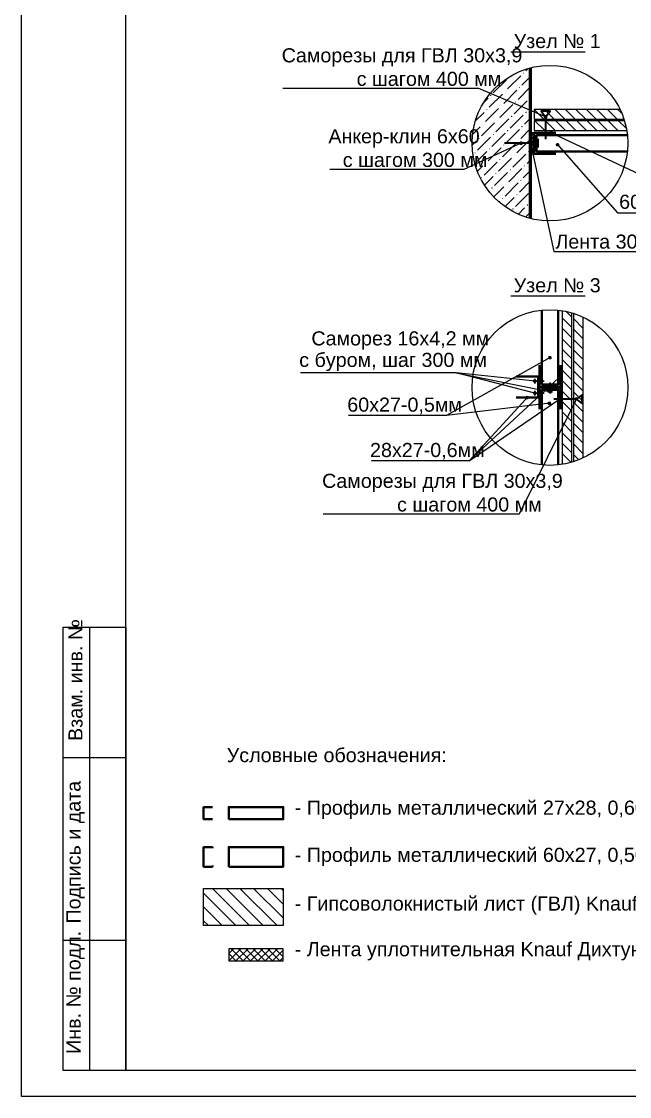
# Model space of a CAD drawing. Header units: millimetres. Extents: x 0 to 146, y 0 to 23.
# Drawn here: x 36.64 to 43.11, y 0.06 to 11.51 of the extents above; entities that cross this region are included whole.
import ezdxf

# ---------------------------------------------------------------- set-up
doc = ezdxf.new("R2010")
doc.units = ezdxf.units.MM
doc.layers.add('PDF _0', color=7, linetype='Continuous')
doc.layers.add('PDF _Текст', color=7, linetype='Continuous')
doc.styles.add('PDF GOST Common-Identity-H', font='arial.ttf')

msp = doc.modelspace()

# ---------------------------------------------------------------- linework, layer by layer
at = {"layer": 'PDF _0', "lineweight": 25}
for points in [[(36.639, 23.385), (69.623, 23.385), (69.623, 0.063), (36.639, 0.063)], [(37.749, 23.108), (69.345, 23.108), (69.345, 0.341), (37.749, 0.341)], [(42.082, 10.325), (42.051, 10.325), (42.051, 10.102), (42.082, 10.102)], [(37.083, 5.061), (37.749, 5.061), (37.749, 0.341), (37.083, 0.341)], [(38.575, 2.279), (39.423, 2.279), (39.423, 1.884), (38.575, 1.884)], [(38.843, 1.508), (39.423, 1.508), (39.423, 1.636), (38.843, 1.636)]]:
    msp.add_lwpolyline(points, close=True, dxfattribs=at)
for points in [[(41.844, 11.188), (42.635, 11.188)], [(42.004, 10.986), (42.023, 11.005)], [(41.656, 10.75), (41.796, 10.889)], [(41.809, 10.791), (41.949, 10.931)], [(41.962, 10.833), (42.051, 10.922)], [(42.201, 10.499), (42.189, 10.504), (41.504, 10.795), (41.477, 10.795), (39.419, 10.795)], [(41.768, 10.638), (41.907, 10.778)], [(41.921, 10.68), (42.051, 10.81)], [(41.562, 10.655), (41.601, 10.694)], [(41.615, 10.597), (41.754, 10.736)], [(41.879, 10.527), (42.018, 10.666)], [(41.469, 10.451), (41.559, 10.541)], [(41.573, 10.444), (41.712, 10.583)], [(41.726, 10.486), (41.865, 10.625)], [(42.032, 10.569), (42.051, 10.588)], [(42.195, 10.47), (42.092, 10.573)], [(43.006, 10.573), (42.092, 10.573), (42.092, 10.47), (43.048, 10.47)], [(42.306, 10.47), (42.203, 10.573)], [(42.418, 10.47), (42.314, 10.573)], [(42.529, 10.47), (42.426, 10.573)], [(42.64, 10.47), (42.537, 10.573)], [(42.751, 10.47), (42.648, 10.573)], [(42.863, 10.47), (42.759, 10.573)], [(42.974, 10.47), (42.871, 10.573)], [(43.021, 10.533), (42.982, 10.573)], [(41.531, 10.291), (41.67, 10.43)], [(41.684, 10.333), (41.823, 10.472)], [(41.837, 10.374), (41.976, 10.513)], [(41.99, 10.416), (42.051, 10.477)], [(43.053, 10.453), (42.092, 10.453), (42.092, 10.35), (43.077, 10.35)], [(42.204, 10.35), (42.1, 10.453)], [(42.315, 10.35), (42.212, 10.453)], [(42.426, 10.35), (42.323, 10.453)], [(42.537, 10.35), (42.434, 10.453)], [(42.649, 10.35), (42.545, 10.453)], [(42.76, 10.35), (42.657, 10.453)], [(42.871, 10.35), (42.768, 10.453)], [(42.982, 10.35), (42.879, 10.453)], [(43.07, 10.373), (42.99, 10.453)], [(41.44, 10.31), (41.517, 10.388)], [(41.643, 10.18), (41.782, 10.319)], [(41.796, 10.221), (41.935, 10.36)], [(41.949, 10.263), (42.051, 10.365)], [(41.941, 10.208), (41.928, 10.202), (41.343, 9.932), (41.315, 9.932), (39.917, 9.932)], [(41.434, 10.194), (41.476, 10.235)], [(41.49, 10.138), (41.629, 10.277)], [(41.754, 10.068), (41.893, 10.207)], [(41.907, 10.11), (42.046, 10.249)], [(41.462, 9.999), (41.587, 10.124)], [(41.601, 10.027), (41.74, 10.166)], [(41.865, 9.957), (42.004, 10.096)], [(41.49, 9.915), (41.545, 9.971)], [(41.559, 9.874), (41.698, 10.013)], [(41.712, 9.915), (41.851, 10.054)], [(42.018, 9.999), (42.051, 10.032)], [(41.565, 9.768), (41.656, 9.86)], [(41.67, 9.762), (41.809, 9.901)], [(41.823, 9.804), (41.962, 9.943)], [(41.976, 9.846), (42.051, 9.92)], [(41.663, 9.643), (41.768, 9.748)], [(41.782, 9.651), (41.921, 9.79)], [(41.935, 9.693), (42.051, 9.809)], [(41.611, 9.703), (41.615, 9.707)], [(41.782, 9.54), (41.879, 9.637)], [(41.893, 9.54), (42.032, 9.679)], [(41.72, 9.589), (41.726, 9.596)], [(41.924, 9.459), (41.99, 9.526)], [(42.046, 9.582), (42.051, 9.587)], [(42.004, 9.429), (42.051, 9.475)], [(41.844, 8.587), (42.635, 8.587)], [(42.39, 8.431), (42.39, 6.793)], [(42.493, 8.362), (42.436, 8.419)], [(42.493, 6.817), (42.493, 8.408)], [(42.509, 8.403), (42.509, 6.822)], [(42.613, 8.354), (42.603, 8.364)], [(42.613, 6.862), (42.613, 8.363)], [(42.493, 8.251), (42.39, 8.354)], [(42.493, 8.14), (42.39, 8.243)], [(42.613, 8.242), (42.509, 8.346)], [(42.493, 8.028), (42.39, 8.132)], [(42.613, 8.131), (42.509, 8.234)], [(42.493, 7.917), (42.39, 8.02)], [(42.613, 8.02), (42.509, 8.123)], [(42.493, 7.806), (42.39, 7.909)], [(42.613, 7.909), (42.509, 8.012)], [(42.613, 7.797), (42.509, 7.901)], [(42.493, 7.695), (42.39, 7.798)], [(42.613, 7.686), (42.509, 7.789)], [(42.085, 7.681), (42.071, 7.682), (41.264, 7.767), (41.237, 7.767), (39.607, 7.767)], [(42.085, 7.557), (42.072, 7.56), (41.264, 7.767), (42.235, 7.572), (42.248, 7.569)], [(42.493, 7.583), (42.39, 7.687)], [(42.613, 7.575), (42.509, 7.678)], [(42.493, 7.472), (42.39, 7.575)], [(42.613, 7.464), (42.509, 7.567)], [(42.533, 7.477), (42.527, 7.464), (41.934, 6.263), (41.907, 6.263), (39.849, 6.263)], [(42.493, 7.361), (42.39, 7.464)], [(42.613, 7.352), (42.509, 7.456)], [(42.493, 7.25), (42.39, 7.353)], [(42.613, 7.241), (42.509, 7.344)], [(42.493, 7.138), (42.39, 7.242)], [(42.613, 7.13), (42.509, 7.233)], [(42.493, 7.027), (42.39, 7.13)], [(42.613, 7.019), (42.509, 7.122)], [(42.493, 6.916), (42.39, 7.019)], [(42.613, 6.907), (42.509, 7.011)], [(42.481, 6.817), (42.39, 6.908)], [(42.564, 6.845), (42.509, 6.899)], [(37.36, 5.061), (37.36, 0.341)], [(37.083, 3.672), (37.749, 3.672)], [(37.083, 1.729), (37.749, 1.729)]]:
    msp.add_lwpolyline(points, dxfattribs=at)
at = {"layer": 'PDF _0', "lineweight": 60}
msp.add_lwpolyline([(42.051, 11.015), (42.051, 9.412)], dxfattribs=at)
at = {"layer": 'PDF _0', "lineweight": 5}
for points in [[(41.976, 10.958), (41.978, 10.958), (41.978, 10.96), (41.976, 10.96)], [(41.782, 10.764), (41.784, 10.764), (41.784, 10.766), (41.782, 10.766)], [(41.935, 10.805), (41.937, 10.805), (41.937, 10.807), (41.935, 10.807)], [(41.629, 10.722), (41.631, 10.722), (41.631, 10.724), (41.629, 10.724)], [(41.893, 10.652), (41.895, 10.652), (41.895, 10.654), (41.893, 10.654)], [(42.046, 10.694), (42.048, 10.694), (42.048, 10.696), (42.046, 10.696)], [(41.587, 10.569), (41.589, 10.569), (41.589, 10.571), (41.587, 10.571)], [(41.74, 10.611), (41.742, 10.611), (41.742, 10.613), (41.74, 10.613)], [(42.004, 10.541), (42.006, 10.541), (42.006, 10.543), (42.004, 10.543)], [(41.545, 10.416), (41.547, 10.416), (41.547, 10.418), (41.545, 10.418)], [(41.698, 10.458), (41.7, 10.458), (41.7, 10.46), (41.698, 10.46)], [(41.851, 10.499), (41.853, 10.499), (41.853, 10.501), (41.851, 10.501)], [(41.656, 10.305), (41.658, 10.305), (41.658, 10.307), (41.656, 10.307)], [(41.809, 10.346), (41.811, 10.346), (41.811, 10.348), (41.809, 10.348)], [(41.962, 10.388), (41.964, 10.388), (41.964, 10.39), (41.962, 10.39)], [(41.504, 10.263), (41.506, 10.263), (41.506, 10.265), (41.504, 10.265)], [(41.768, 10.193), (41.77, 10.193), (41.77, 10.195), (41.768, 10.195)], [(41.921, 10.235), (41.923, 10.235), (41.923, 10.237), (41.921, 10.237)], [(41.462, 10.11), (41.464, 10.11), (41.464, 10.112), (41.462, 10.112)], [(41.615, 10.152), (41.617, 10.152), (41.617, 10.154), (41.615, 10.154)], [(41.879, 10.082), (41.881, 10.082), (41.881, 10.084), (41.879, 10.084)], [(42.032, 10.124), (42.034, 10.124), (42.034, 10.126), (42.032, 10.126)], [(41.573, 9.999), (41.575, 9.999), (41.575, 10.001), (41.573, 10.001)], [(41.726, 10.041), (41.728, 10.041), (41.728, 10.043), (41.726, 10.043)], [(41.99, 9.971), (41.992, 9.971), (41.992, 9.973), (41.99, 9.973)], [(41.531, 9.846), (41.533, 9.846), (41.533, 9.848), (41.531, 9.848)], [(41.684, 9.888), (41.686, 9.888), (41.686, 9.89), (41.684, 9.89)], [(41.837, 9.929), (41.839, 9.929), (41.839, 9.931), (41.837, 9.931)], [(41.643, 9.735), (41.645, 9.735), (41.645, 9.737), (41.643, 9.737)], [(41.796, 9.776), (41.798, 9.776), (41.798, 9.778), (41.796, 9.778)], [(41.949, 9.818), (41.951, 9.818), (41.951, 9.82), (41.949, 9.82)], [(41.754, 9.623), (41.756, 9.623), (41.756, 9.625), (41.754, 9.625)], [(41.907, 9.665), (41.909, 9.665), (41.909, 9.667), (41.907, 9.667)], [(41.865, 9.512), (41.867, 9.512), (41.867, 9.514), (41.865, 9.514)], [(42.018, 9.554), (42.02, 9.554), (42.02, 9.556), (42.018, 9.556)]]:
    msp.add_lwpolyline(points, close=True, dxfattribs=at)
at = {"layer": 'PDF _0', "lineweight": 35}
for points in [[(42.214, 10.494), (42.261, 10.555), (42.167, 10.555), (42.214, 10.494), (42.214, 10.256)], [(42.132, 10.214), (41.775, 10.214)], [(42.132, 10.26), (42.132, 10.167)], [(42.539, 7.489), (42.601, 7.443), (42.601, 7.536), (42.539, 7.489), (42.302, 7.489)]]:
    msp.add_lwpolyline(points, dxfattribs=at)
at = {"layer": 'PDF _0', "lineweight": 0}
for points in [[(42.201, 10.499), (42.2, 10.494), (42.214, 10.494)], [(42.2, 10.494), (42.201, 10.49), (42.214, 10.494)], [(42.204, 10.503), (42.201, 10.499), (42.214, 10.494)], [(42.201, 10.49), (42.203, 10.485), (42.214, 10.494)], [(42.203, 10.485), (42.207, 10.482), (42.214, 10.494)], [(42.208, 10.506), (42.204, 10.503), (42.214, 10.494)], [(42.207, 10.482), (42.211, 10.48), (42.214, 10.494)], [(42.212, 10.507), (42.208, 10.506), (42.214, 10.494)], [(42.211, 10.48), (42.216, 10.48), (42.214, 10.494)], [(42.217, 10.507), (42.212, 10.507), (42.214, 10.494)], [(42.222, 10.505), (42.217, 10.507), (42.214, 10.494)], [(42.225, 10.502), (42.222, 10.505), (42.214, 10.494)], [(42.227, 10.498), (42.225, 10.502), (42.214, 10.494)], [(42.228, 10.493), (42.227, 10.498), (42.214, 10.494)], [(42.216, 10.48), (42.22, 10.481), (42.214, 10.494)], [(42.22, 10.481), (42.224, 10.484), (42.214, 10.494)], [(42.224, 10.484), (42.227, 10.488), (42.214, 10.494)], [(42.227, 10.488), (42.228, 10.493), (42.214, 10.494)], [(41.942, 10.222), (41.94, 10.217), (41.953, 10.214)], [(41.94, 10.217), (41.94, 10.213), (41.953, 10.214)], [(41.94, 10.213), (41.941, 10.208), (41.953, 10.214)], [(41.941, 10.208), (41.944, 10.204), (41.953, 10.214)], [(41.946, 10.225), (41.942, 10.222), (41.953, 10.214)], [(41.944, 10.204), (41.947, 10.201), (41.953, 10.214)], [(41.95, 10.227), (41.946, 10.225), (41.953, 10.214)], [(41.947, 10.201), (41.952, 10.2), (41.953, 10.214)], [(41.955, 10.227), (41.95, 10.227), (41.953, 10.214)], [(41.952, 10.2), (41.957, 10.2), (41.953, 10.214)], [(41.959, 10.226), (41.955, 10.227), (41.953, 10.214)], [(41.963, 10.223), (41.959, 10.226), (41.953, 10.214)], [(41.966, 10.219), (41.963, 10.223), (41.953, 10.214)], [(41.967, 10.215), (41.966, 10.219), (41.953, 10.214)], [(41.967, 10.21), (41.967, 10.215), (41.953, 10.214)], [(41.957, 10.2), (41.961, 10.202), (41.953, 10.214)], [(41.961, 10.202), (41.965, 10.206), (41.953, 10.214)], [(41.965, 10.206), (41.967, 10.21), (41.953, 10.214)], [(42.086, 7.686), (42.085, 7.681), (42.099, 7.68)], [(42.085, 7.681), (42.085, 7.676), (42.099, 7.68)], [(42.085, 7.676), (42.087, 7.672), (42.099, 7.68)], [(42.089, 7.689), (42.086, 7.686), (42.099, 7.68)], [(42.087, 7.672), (42.091, 7.668), (42.099, 7.68)], [(42.093, 7.692), (42.089, 7.689), (42.099, 7.68)], [(42.091, 7.668), (42.095, 7.666), (42.099, 7.68)], [(42.098, 7.693), (42.093, 7.692), (42.099, 7.68)], [(42.095, 7.666), (42.1, 7.666), (42.099, 7.68)], [(42.103, 7.693), (42.098, 7.693), (42.099, 7.68)], [(42.107, 7.691), (42.103, 7.693), (42.099, 7.68)], [(42.11, 7.687), (42.107, 7.691), (42.099, 7.68)], [(42.112, 7.683), (42.11, 7.687), (42.099, 7.68)], [(42.112, 7.678), (42.112, 7.683), (42.099, 7.68)], [(42.1, 7.666), (42.104, 7.667), (42.099, 7.68)], [(42.104, 7.667), (42.108, 7.67), (42.099, 7.68)], [(42.108, 7.67), (42.111, 7.674), (42.099, 7.68)], [(42.111, 7.674), (42.112, 7.678), (42.099, 7.68)], [(42.087, 7.561), (42.085, 7.557), (42.099, 7.553)], [(42.085, 7.557), (42.085, 7.552), (42.099, 7.553)], [(42.091, 7.564), (42.087, 7.561), (42.099, 7.553)], [(42.095, 7.567), (42.091, 7.564), (42.099, 7.553)], [(42.1, 7.567), (42.095, 7.567), (42.099, 7.553)], [(42.104, 7.566), (42.1, 7.567), (42.099, 7.553)], [(42.108, 7.563), (42.104, 7.566), (42.099, 7.553)], [(42.111, 7.559), (42.108, 7.563), (42.099, 7.553)], [(42.112, 7.555), (42.111, 7.559), (42.099, 7.553)], [(42.25, 7.573), (42.248, 7.569), (42.262, 7.566)], [(42.248, 7.569), (42.248, 7.564), (42.262, 7.566)], [(42.248, 7.564), (42.25, 7.56), (42.262, 7.566)], [(42.253, 7.577), (42.25, 7.573), (42.262, 7.566)], [(42.25, 7.56), (42.253, 7.556), (42.262, 7.566)], [(42.257, 7.579), (42.253, 7.577), (42.262, 7.566)], [(42.253, 7.556), (42.257, 7.553), (42.262, 7.566)], [(42.262, 7.58), (42.257, 7.579), (42.262, 7.566)], [(42.257, 7.553), (42.261, 7.553), (42.262, 7.566)], [(42.261, 7.553), (42.266, 7.553), (42.262, 7.566)], [(42.267, 7.579), (42.262, 7.58), (42.262, 7.566)], [(42.271, 7.577), (42.267, 7.579), (42.262, 7.566)], [(42.274, 7.573), (42.271, 7.577), (42.262, 7.566)], [(42.275, 7.568), (42.274, 7.573), (42.262, 7.566)], [(42.275, 7.564), (42.275, 7.568), (42.262, 7.566)], [(42.266, 7.553), (42.27, 7.556), (42.262, 7.566)], [(42.27, 7.556), (42.273, 7.559), (42.262, 7.566)], [(42.273, 7.559), (42.275, 7.564), (42.262, 7.566)], [(42.085, 7.552), (42.086, 7.547), (42.099, 7.553)], [(42.086, 7.547), (42.089, 7.543), (42.099, 7.553)], [(42.089, 7.543), (42.093, 7.541), (42.099, 7.553)], [(42.093, 7.541), (42.098, 7.54), (42.099, 7.553)], [(42.098, 7.54), (42.103, 7.54), (42.099, 7.553)], [(42.112, 7.55), (42.112, 7.555), (42.099, 7.553)], [(42.103, 7.54), (42.107, 7.542), (42.099, 7.553)], [(42.107, 7.542), (42.11, 7.545), (42.099, 7.553)], [(42.11, 7.545), (42.112, 7.55), (42.099, 7.553)], [(42.526, 7.493), (42.525, 7.488), (42.539, 7.489)], [(42.525, 7.488), (42.527, 7.484), (42.539, 7.489)], [(42.528, 7.497), (42.526, 7.493), (42.539, 7.489)], [(42.527, 7.484), (42.529, 7.48), (42.539, 7.489)], [(42.532, 7.501), (42.528, 7.497), (42.539, 7.489)], [(42.529, 7.48), (42.533, 7.477), (42.539, 7.489)], [(42.536, 7.503), (42.532, 7.501), (42.539, 7.489)], [(42.533, 7.477), (42.538, 7.476), (42.539, 7.489)], [(42.541, 7.503), (42.536, 7.503), (42.539, 7.489)], [(42.538, 7.476), (42.542, 7.476), (42.539, 7.489)], [(42.545, 7.502), (42.541, 7.503), (42.539, 7.489)], [(42.549, 7.499), (42.545, 7.502), (42.539, 7.489)], [(42.552, 7.495), (42.549, 7.499), (42.539, 7.489)], [(42.553, 7.49), (42.552, 7.495), (42.539, 7.489)], [(42.552, 7.485), (42.553, 7.49), (42.539, 7.489)], [(42.542, 7.476), (42.547, 7.478), (42.539, 7.489)], [(42.547, 7.478), (42.55, 7.481), (42.539, 7.489)], [(42.55, 7.481), (42.552, 7.485), (42.539, 7.489)]]:
    msp.add_lwpolyline(points, close=True, dxfattribs=at)
at = {"layer": 'PDF _0', "color": 6, "lineweight": 20}
for points in [[(42.082, 10.294), (42.051, 10.325), (42.051, 10.325)], [(42.082, 10.257), (42.051, 10.288), (42.082, 10.318)], [(42.082, 10.22), (42.051, 10.251), (42.082, 10.281)], [(42.082, 10.183), (42.051, 10.214), (42.082, 10.244)], [(42.082, 10.146), (42.051, 10.176), (42.082, 10.207)], [(42.082, 10.109), (42.051, 10.139), (42.082, 10.17)], [(42.051, 10.102), (42.082, 10.133)]]:
    msp.add_lwpolyline(points, dxfattribs=at)
at = {"layer": 'PDF _0', "color": 1, "lineweight": 40}
for points in [[(42.324, 10.102), (42.092, 10.102), (42.092, 10.325), (42.324, 10.325)], [(42.15, 7.852), (42.15, 7.621), (42.373, 7.621), (42.373, 7.852)], [(41.902, 7.505), (42.134, 7.505), (42.134, 7.728), (41.902, 7.728)], [(42.15, 7.381), (42.15, 7.612), (42.373, 7.612), (42.373, 7.381)], [(38.669, 3.144), (38.575, 3.144), (38.575, 3.016), (38.669, 3.016)]]:
    msp.add_lwpolyline(points, dxfattribs=at)
at = {"layer": 'PDF _0', "color": 1, "lineweight": 0}
for points in [[(42.261, 10.331), (42.259, 10.326), (42.273, 10.325)], [(42.259, 10.326), (42.26, 10.322), (42.273, 10.325)], [(42.26, 10.322), (42.262, 10.317), (42.273, 10.325)], [(42.263, 10.335), (42.261, 10.331), (42.273, 10.325)], [(42.262, 10.317), (42.265, 10.314), (42.273, 10.325)], [(42.267, 10.338), (42.263, 10.335), (42.273, 10.325)], [(42.265, 10.314), (42.27, 10.312), (42.273, 10.325)], [(42.272, 10.339), (42.267, 10.338), (42.273, 10.325)], [(42.27, 10.312), (42.274, 10.312), (42.273, 10.325)], [(42.277, 10.339), (42.272, 10.339), (42.273, 10.325)], [(42.281, 10.337), (42.277, 10.339), (42.273, 10.325)], [(42.284, 10.333), (42.281, 10.337), (42.273, 10.325)], [(42.286, 10.329), (42.284, 10.333), (42.273, 10.325)], [(42.287, 10.324), (42.286, 10.329), (42.273, 10.325)], [(42.286, 10.319), (42.287, 10.324), (42.273, 10.325)], [(42.274, 10.312), (42.279, 10.313), (42.273, 10.325)], [(42.279, 10.313), (42.283, 10.316), (42.273, 10.325)], [(42.283, 10.316), (42.286, 10.319), (42.273, 10.325)], [(42.36, 7.74), (42.359, 7.735), (42.373, 7.736)], [(42.359, 7.735), (42.36, 7.731), (42.373, 7.736)], [(42.362, 7.744), (42.36, 7.74), (42.373, 7.736)], [(42.36, 7.731), (42.363, 7.727), (42.373, 7.736)], [(42.366, 7.748), (42.362, 7.744), (42.373, 7.736)], [(42.363, 7.727), (42.367, 7.724), (42.373, 7.736)], [(42.37, 7.75), (42.366, 7.748), (42.373, 7.736)], [(42.367, 7.724), (42.371, 7.723), (42.373, 7.736)], [(42.375, 7.75), (42.37, 7.75), (42.373, 7.736)], [(42.371, 7.723), (42.376, 7.723), (42.373, 7.736)], [(42.379, 7.748), (42.375, 7.75), (42.373, 7.736)], [(42.383, 7.746), (42.379, 7.748), (42.373, 7.736)], [(42.386, 7.742), (42.383, 7.746), (42.373, 7.736)], [(42.387, 7.737), (42.386, 7.742), (42.373, 7.736)], [(42.386, 7.732), (42.387, 7.737), (42.373, 7.736)], [(42.376, 7.723), (42.381, 7.725), (42.373, 7.736)], [(42.381, 7.725), (42.384, 7.728), (42.373, 7.736)], [(42.384, 7.728), (42.386, 7.732), (42.373, 7.736)], [(42.005, 7.508), (42.004, 7.503), (42.018, 7.505)], [(42.004, 7.503), (42.006, 7.499), (42.018, 7.505)], [(42.006, 7.512), (42.005, 7.508), (42.018, 7.505)], [(42.01, 7.516), (42.006, 7.512), (42.018, 7.505)], [(42.006, 7.499), (42.009, 7.495), (42.018, 7.505)], [(42.009, 7.495), (42.013, 7.492), (42.018, 7.505)], [(42.014, 7.518), (42.01, 7.516), (42.018, 7.505)], [(42.013, 7.492), (42.017, 7.491), (42.018, 7.505)], [(42.019, 7.519), (42.014, 7.518), (42.018, 7.505)], [(42.017, 7.491), (42.022, 7.492), (42.018, 7.505)], [(42.023, 7.518), (42.019, 7.519), (42.018, 7.505)], [(42.027, 7.515), (42.023, 7.518), (42.018, 7.505)], [(42.03, 7.511), (42.027, 7.515), (42.018, 7.505)], [(42.032, 7.507), (42.03, 7.511), (42.018, 7.505)], [(42.031, 7.502), (42.032, 7.507), (42.018, 7.505)], [(42.022, 7.492), (42.026, 7.494), (42.018, 7.505)], [(42.026, 7.494), (42.03, 7.498), (42.018, 7.505)], [(42.03, 7.498), (42.031, 7.502), (42.018, 7.505)], [(42.361, 7.503), (42.359, 7.498), (42.373, 7.497)], [(42.359, 7.498), (42.36, 7.493), (42.373, 7.497)], [(42.36, 7.493), (42.362, 7.489), (42.373, 7.497)], [(42.364, 7.506), (42.361, 7.503), (42.373, 7.497)], [(42.362, 7.489), (42.365, 7.485), (42.373, 7.497)], [(42.367, 7.509), (42.364, 7.506), (42.373, 7.497)], [(42.365, 7.485), (42.369, 7.483), (42.373, 7.497)], [(42.372, 7.51), (42.367, 7.509), (42.373, 7.497)], [(42.369, 7.483), (42.374, 7.483), (42.373, 7.497)], [(42.377, 7.51), (42.372, 7.51), (42.373, 7.497)], [(42.381, 7.508), (42.377, 7.51), (42.373, 7.497)], [(42.384, 7.504), (42.381, 7.508), (42.373, 7.497)], [(42.386, 7.5), (42.384, 7.504), (42.373, 7.497)], [(42.387, 7.495), (42.386, 7.5), (42.373, 7.497)], [(42.374, 7.483), (42.379, 7.484), (42.373, 7.497)], [(42.379, 7.484), (42.383, 7.487), (42.373, 7.497)], [(42.383, 7.487), (42.386, 7.491), (42.373, 7.497)], [(42.386, 7.491), (42.387, 7.495), (42.373, 7.497)]]:
    msp.add_lwpolyline(points, close=True, dxfattribs=at)
at = {"layer": 'PDF _0', "color": 1, "lineweight": 25}
for points in [[(42.286, 10.319), (42.298, 10.314), (43.212, 9.885), (43.24, 9.885), (44.254, 9.885)], [(42.363, 7.727), (42.353, 7.717), (41.402, 6.83), (42.35, 7.481), (42.362, 7.489)], [(42.009, 7.495), (41.999, 7.485), (41.402, 6.83), (41.374, 6.83), (40.36, 6.83)]]:
    msp.add_lwpolyline(points, dxfattribs=at)
at = {"layer": 'PDF _0', "color": 5, "lineweight": 40}
for points in [[(43.084, 10.127), (42.117, 10.127), (42.117, 10.3), (43.084, 10.3)], [(42.348, 8.437), (42.348, 7.645), (42.175, 7.645), (42.175, 8.437)], [(42.175, 6.788), (42.175, 7.588), (42.348, 7.588), (42.348, 6.788)], [(38.669, 2.708), (38.669, 2.718), (38.575, 2.718), (38.575, 2.51), (38.669, 2.51), (38.669, 2.521)]]:
    msp.add_lwpolyline(points, dxfattribs=at)
at = {"layer": 'PDF _0', "color": 5, "lineweight": 0}
for points in [[(42.328, 10.205), (42.327, 10.2), (42.341, 10.198)], [(42.327, 10.2), (42.327, 10.195), (42.341, 10.198)], [(42.327, 10.195), (42.329, 10.191), (42.341, 10.198)], [(42.331, 10.208), (42.328, 10.205), (42.341, 10.198)], [(42.329, 10.191), (42.332, 10.187), (42.341, 10.198)], [(42.336, 10.211), (42.331, 10.208), (42.341, 10.198)], [(42.332, 10.187), (42.336, 10.185), (42.341, 10.198)], [(42.34, 10.212), (42.336, 10.211), (42.341, 10.198)], [(42.336, 10.185), (42.341, 10.184), (42.341, 10.198)], [(42.345, 10.211), (42.34, 10.212), (42.341, 10.198)], [(42.349, 10.209), (42.345, 10.211), (42.341, 10.198)], [(42.352, 10.205), (42.349, 10.209), (42.341, 10.198)], [(42.354, 10.201), (42.352, 10.205), (42.341, 10.198)], [(42.354, 10.196), (42.354, 10.201), (42.341, 10.198)], [(42.35, 10.188), (42.353, 10.191), (42.341, 10.198)], [(42.353, 10.191), (42.354, 10.196), (42.341, 10.198)], [(42.341, 10.184), (42.346, 10.185), (42.341, 10.198)], [(42.346, 10.185), (42.35, 10.188), (42.341, 10.198)], [(42.249, 7.938), (42.247, 7.933), (42.261, 7.931)], [(42.247, 7.933), (42.247, 7.928), (42.261, 7.931)], [(42.247, 7.928), (42.249, 7.924), (42.261, 7.931)], [(42.252, 7.941), (42.249, 7.938), (42.261, 7.931)], [(42.249, 7.924), (42.252, 7.92), (42.261, 7.931)], [(42.256, 7.944), (42.252, 7.941), (42.261, 7.931)], [(42.252, 7.92), (42.256, 7.918), (42.261, 7.931)], [(42.261, 7.944), (42.256, 7.944), (42.261, 7.931)], [(42.256, 7.918), (42.261, 7.917), (42.261, 7.931)], [(42.266, 7.943), (42.261, 7.944), (42.261, 7.931)], [(42.27, 7.941), (42.266, 7.943), (42.261, 7.931)], [(42.273, 7.937), (42.27, 7.941), (42.261, 7.931)], [(42.274, 7.933), (42.273, 7.937), (42.261, 7.931)], [(42.274, 7.928), (42.274, 7.933), (42.261, 7.931)], [(42.261, 7.917), (42.265, 7.918), (42.261, 7.931)], [(42.265, 7.918), (42.27, 7.92), (42.261, 7.931)], [(42.27, 7.92), (42.273, 7.924), (42.261, 7.931)], [(42.273, 7.924), (42.274, 7.928), (42.261, 7.931)], [(42.243, 7.452), (42.241, 7.448), (42.254, 7.445)], [(42.241, 7.448), (42.241, 7.443), (42.254, 7.445)], [(42.241, 7.443), (42.242, 7.438), (42.254, 7.445)], [(42.242, 7.438), (42.245, 7.435), (42.254, 7.445)], [(42.246, 7.456), (42.243, 7.452), (42.254, 7.445)], [(42.245, 7.435), (42.249, 7.432), (42.254, 7.445)], [(42.25, 7.458), (42.246, 7.456), (42.254, 7.445)], [(42.249, 7.432), (42.254, 7.431), (42.254, 7.445)], [(42.255, 7.458), (42.25, 7.458), (42.254, 7.445)], [(42.26, 7.457), (42.255, 7.458), (42.254, 7.445)], [(42.264, 7.455), (42.26, 7.457), (42.254, 7.445)], [(42.267, 7.451), (42.264, 7.455), (42.254, 7.445)], [(42.268, 7.446), (42.267, 7.451), (42.254, 7.445)], [(42.268, 7.441), (42.268, 7.446), (42.254, 7.445)], [(42.254, 7.431), (42.258, 7.431), (42.254, 7.445)], [(42.258, 7.431), (42.263, 7.434), (42.254, 7.445)], [(42.263, 7.434), (42.266, 7.437), (42.254, 7.445)], [(42.266, 7.437), (42.268, 7.441), (42.254, 7.445)]]:
    msp.add_lwpolyline(points, close=True, dxfattribs=at)
at = {"layer": 'PDF _0', "color": 5, "lineweight": 25}
for points in [[(42.35, 10.188), (42.359, 10.177), (42.979, 9.472), (43.007, 9.472), (44.021, 9.472)], [(42.249, 7.924), (42.237, 7.917), (41.16, 7.313), (41.132, 7.313), (40.118, 7.313)], [(42.241, 7.443), (42.227, 7.441), (41.16, 7.313)]]:
    msp.add_lwpolyline(points, dxfattribs=at)
at = {"layer": 'PDF _0', "color": 6, "lineweight": 0}
for points in [[(42.054, 10.151), (42.053, 10.146), (42.067, 10.147)], [(42.053, 10.146), (42.054, 10.142), (42.067, 10.147)], [(42.056, 10.155), (42.054, 10.151), (42.067, 10.147)], [(42.054, 10.142), (42.057, 10.138), (42.067, 10.147)], [(42.06, 10.158), (42.056, 10.155), (42.067, 10.147)], [(42.057, 10.138), (42.061, 10.135), (42.067, 10.147)], [(42.064, 10.16), (42.06, 10.158), (42.067, 10.147)], [(42.061, 10.135), (42.065, 10.133), (42.067, 10.147)], [(42.069, 10.16), (42.064, 10.16), (42.067, 10.147)], [(42.065, 10.133), (42.07, 10.133), (42.067, 10.147)], [(42.073, 10.159), (42.069, 10.16), (42.067, 10.147)], [(42.077, 10.156), (42.073, 10.159), (42.067, 10.147)], [(42.08, 10.152), (42.077, 10.156), (42.067, 10.147)], [(42.081, 10.147), (42.08, 10.152), (42.067, 10.147)], [(42.07, 10.133), (42.074, 10.135), (42.067, 10.147)], [(42.074, 10.135), (42.078, 10.138), (42.067, 10.147)], [(42.078, 10.138), (42.08, 10.143), (42.067, 10.147)], [(42.08, 10.143), (42.081, 10.147), (42.067, 10.147)]]:
    msp.add_lwpolyline(points, close=True, dxfattribs=at)
at = {"layer": 'PDF _0', "color": 6, "lineweight": 25}
for points in [[(42.07, 10.133), (42.073, 10.12), (42.302, 9.062), (42.329, 9.062), (43.274, 9.062)], [(39.049, 1.636), (38.92, 1.508), (38.843, 1.586), (38.893, 1.636)], [(38.843, 1.508), (38.971, 1.636)], [(38.87, 1.636), (38.998, 1.508), (39.126, 1.636)], [(38.948, 1.636), (39.076, 1.508), (39.204, 1.636)], [(39.026, 1.636), (39.154, 1.508), (39.282, 1.636)], [(39.103, 1.636), (39.231, 1.508), (39.36, 1.636)], [(39.181, 1.636), (39.309, 1.508), (39.423, 1.622)], [(39.259, 1.636), (39.387, 1.508), (39.423, 1.544)], [(39.423, 1.55), (39.337, 1.636)], [(39.423, 1.628), (39.414, 1.636)]]:
    msp.add_lwpolyline(points, dxfattribs=at)
at = {"layer": 'PDF _0', "lineweight": 30}
for points in [[(42.099, 7.655), (42.099, 7.704)], [(42.099, 7.68), (42.199, 7.68)], [(42.099, 7.578), (42.099, 7.529)], [(42.286, 7.566), (42.237, 7.566)], [(42.262, 7.566), (42.262, 7.666)], [(42.099, 7.553), (42.199, 7.553)]]:
    msp.add_lwpolyline(points, dxfattribs=at)
at = {"layer": 'PDF _0', "color": 1, "lineweight": 40}
msp.add_lwpolyline([(38.843, 3.016), (39.423, 3.016), (39.423, 3.144), (38.843, 3.144)], close=True, dxfattribs=at)
at = {"layer": 'PDF _0', "color": 5, "lineweight": 40}
msp.add_lwpolyline([(38.843, 2.51), (39.423, 2.51), (39.423, 2.718), (38.843, 2.718)], close=True, dxfattribs=at)
at = {"layer": 'PDF _0', "lineweight": 20}
for points in [[(38.918, 1.884), (38.575, 2.227)], [(39.064, 1.884), (38.669, 2.279)], [(39.21, 1.884), (38.815, 2.279)], [(39.357, 1.884), (38.961, 2.279)], [(39.423, 1.964), (39.107, 2.279)], [(39.423, 2.11), (39.254, 2.279)], [(39.423, 2.256), (39.4, 2.279)], [(38.772, 1.884), (38.575, 2.081)], [(38.626, 1.884), (38.575, 1.934)]]:
    msp.add_lwpolyline(points, dxfattribs=at)
at = {"layer": 'PDF _0', "lineweight": 25}
for centre, radius in [((42.26, 10.214), 0.828), ((42.26, 7.612), 0.829)]:
    msp.add_circle(centre, radius, dxfattribs=at)
at = {"layer": 'PDF _0', "lineweight": 25, "transparency": 33554559}
for points in [[(42.201, 10.499), (42.2, 10.494), (42.214, 10.494)], [(42.2, 10.494), (42.201, 10.49), (42.214, 10.494)], [(42.204, 10.503), (42.201, 10.499), (42.214, 10.494)], [(42.201, 10.49), (42.203, 10.485), (42.214, 10.494)], [(42.203, 10.485), (42.207, 10.482), (42.214, 10.494)], [(42.208, 10.506), (42.204, 10.503), (42.214, 10.494)], [(42.207, 10.482), (42.211, 10.48), (42.214, 10.494)], [(42.212, 10.507), (42.208, 10.506), (42.214, 10.494)], [(42.211, 10.48), (42.216, 10.48), (42.214, 10.494)], [(42.217, 10.507), (42.212, 10.507), (42.214, 10.494)], [(42.222, 10.505), (42.217, 10.507), (42.214, 10.494)], [(42.225, 10.502), (42.222, 10.505), (42.214, 10.494)], [(42.227, 10.498), (42.225, 10.502), (42.214, 10.494)], [(42.228, 10.493), (42.227, 10.498), (42.214, 10.494)], [(42.216, 10.48), (42.22, 10.481), (42.214, 10.494)], [(42.22, 10.481), (42.224, 10.484), (42.214, 10.494)], [(42.224, 10.484), (42.227, 10.488), (42.214, 10.494)], [(42.227, 10.488), (42.228, 10.493), (42.214, 10.494)], [(41.942, 10.222), (41.94, 10.217), (41.953, 10.214)], [(41.94, 10.217), (41.94, 10.213), (41.953, 10.214)], [(41.94, 10.213), (41.941, 10.208), (41.953, 10.214)], [(41.941, 10.208), (41.944, 10.204), (41.953, 10.214)], [(41.946, 10.225), (41.942, 10.222), (41.953, 10.214)], [(41.944, 10.204), (41.947, 10.201), (41.953, 10.214)], [(41.95, 10.227), (41.946, 10.225), (41.953, 10.214)], [(41.947, 10.201), (41.952, 10.2), (41.953, 10.214)], [(41.955, 10.227), (41.95, 10.227), (41.953, 10.214)], [(41.952, 10.2), (41.957, 10.2), (41.953, 10.214)], [(41.959, 10.226), (41.955, 10.227), (41.953, 10.214)], [(41.963, 10.223), (41.959, 10.226), (41.953, 10.214)], [(41.966, 10.219), (41.963, 10.223), (41.953, 10.214)], [(41.967, 10.215), (41.966, 10.219), (41.953, 10.214)], [(41.967, 10.21), (41.967, 10.215), (41.953, 10.214)], [(41.957, 10.2), (41.961, 10.202), (41.953, 10.214)], [(41.961, 10.202), (41.965, 10.206), (41.953, 10.214)], [(41.965, 10.206), (41.967, 10.21), (41.953, 10.214)], [(42.086, 7.686), (42.085, 7.681), (42.099, 7.68)], [(42.085, 7.681), (42.085, 7.676), (42.099, 7.68)], [(42.085, 7.676), (42.087, 7.672), (42.099, 7.68)], [(42.089, 7.689), (42.086, 7.686), (42.099, 7.68)], [(42.087, 7.672), (42.091, 7.668), (42.099, 7.68)], [(42.093, 7.692), (42.089, 7.689), (42.099, 7.68)], [(42.091, 7.668), (42.095, 7.666), (42.099, 7.68)], [(42.098, 7.693), (42.093, 7.692), (42.099, 7.68)], [(42.095, 7.666), (42.1, 7.666), (42.099, 7.68)], [(42.103, 7.693), (42.098, 7.693), (42.099, 7.68)], [(42.107, 7.691), (42.103, 7.693), (42.099, 7.68)], [(42.11, 7.687), (42.107, 7.691), (42.099, 7.68)], [(42.112, 7.683), (42.11, 7.687), (42.099, 7.68)], [(42.112, 7.678), (42.112, 7.683), (42.099, 7.68)], [(42.1, 7.666), (42.104, 7.667), (42.099, 7.68)], [(42.104, 7.667), (42.108, 7.67), (42.099, 7.68)], [(42.108, 7.67), (42.111, 7.674), (42.099, 7.68)], [(42.111, 7.674), (42.112, 7.678), (42.099, 7.68)], [(42.087, 7.561), (42.085, 7.557), (42.099, 7.553)], [(42.085, 7.557), (42.085, 7.552), (42.099, 7.553)], [(42.091, 7.564), (42.087, 7.561), (42.099, 7.553)], [(42.095, 7.567), (42.091, 7.564), (42.099, 7.553)], [(42.1, 7.567), (42.095, 7.567), (42.099, 7.553)], [(42.104, 7.566), (42.1, 7.567), (42.099, 7.553)], [(42.108, 7.563), (42.104, 7.566), (42.099, 7.553)], [(42.111, 7.559), (42.108, 7.563), (42.099, 7.553)], [(42.112, 7.555), (42.111, 7.559), (42.099, 7.553)], [(42.25, 7.573), (42.248, 7.569), (42.262, 7.566)], [(42.248, 7.569), (42.248, 7.564), (42.262, 7.566)], [(42.248, 7.564), (42.25, 7.56), (42.262, 7.566)], [(42.253, 7.577), (42.25, 7.573), (42.262, 7.566)], [(42.25, 7.56), (42.253, 7.556), (42.262, 7.566)], [(42.257, 7.579), (42.253, 7.577), (42.262, 7.566)], [(42.253, 7.556), (42.257, 7.553), (42.262, 7.566)], [(42.262, 7.58), (42.257, 7.579), (42.262, 7.566)], [(42.257, 7.553), (42.261, 7.553), (42.262, 7.566)], [(42.261, 7.553), (42.266, 7.553), (42.262, 7.566)], [(42.267, 7.579), (42.262, 7.58), (42.262, 7.566)], [(42.271, 7.577), (42.267, 7.579), (42.262, 7.566)], [(42.274, 7.573), (42.271, 7.577), (42.262, 7.566)], [(42.275, 7.568), (42.274, 7.573), (42.262, 7.566)], [(42.275, 7.564), (42.275, 7.568), (42.262, 7.566)], [(42.266, 7.553), (42.27, 7.556), (42.262, 7.566)], [(42.27, 7.556), (42.273, 7.559), (42.262, 7.566)], [(42.273, 7.559), (42.275, 7.564), (42.262, 7.566)], [(42.085, 7.552), (42.086, 7.547), (42.099, 7.553)], [(42.086, 7.547), (42.089, 7.543), (42.099, 7.553)], [(42.089, 7.543), (42.093, 7.541), (42.099, 7.553)], [(42.093, 7.541), (42.098, 7.54), (42.099, 7.553)], [(42.098, 7.54), (42.103, 7.54), (42.099, 7.553)], [(42.112, 7.55), (42.112, 7.555), (42.099, 7.553)], [(42.103, 7.54), (42.107, 7.542), (42.099, 7.553)], [(42.107, 7.542), (42.11, 7.545), (42.099, 7.553)], [(42.11, 7.545), (42.112, 7.55), (42.099, 7.553)], [(42.526, 7.493), (42.525, 7.488), (42.539, 7.489)], [(42.525, 7.488), (42.527, 7.484), (42.539, 7.489)], [(42.528, 7.497), (42.526, 7.493), (42.539, 7.489)], [(42.527, 7.484), (42.529, 7.48), (42.539, 7.489)], [(42.532, 7.501), (42.528, 7.497), (42.539, 7.489)], [(42.529, 7.48), (42.533, 7.477), (42.539, 7.489)], [(42.536, 7.503), (42.532, 7.501), (42.539, 7.489)], [(42.533, 7.477), (42.538, 7.476), (42.539, 7.489)], [(42.541, 7.503), (42.536, 7.503), (42.539, 7.489)], [(42.538, 7.476), (42.542, 7.476), (42.539, 7.489)], [(42.545, 7.502), (42.541, 7.503), (42.539, 7.489)], [(42.549, 7.499), (42.545, 7.502), (42.539, 7.489)], [(42.552, 7.495), (42.549, 7.499), (42.539, 7.489)], [(42.553, 7.49), (42.552, 7.495), (42.539, 7.489)], [(42.552, 7.485), (42.553, 7.49), (42.539, 7.489)], [(42.542, 7.476), (42.547, 7.478), (42.539, 7.489)], [(42.547, 7.478), (42.55, 7.481), (42.539, 7.489)], [(42.55, 7.481), (42.552, 7.485), (42.539, 7.489)]]:
    msp.add_solid(points, dxfattribs=at)
at = {"layer": 'PDF _0', "color": 1, "lineweight": 25, "transparency": 33554559}
for points in [[(42.261, 10.331), (42.259, 10.326), (42.273, 10.325)], [(42.259, 10.326), (42.26, 10.322), (42.273, 10.325)], [(42.26, 10.322), (42.262, 10.317), (42.273, 10.325)], [(42.263, 10.335), (42.261, 10.331), (42.273, 10.325)], [(42.262, 10.317), (42.265, 10.314), (42.273, 10.325)], [(42.267, 10.338), (42.263, 10.335), (42.273, 10.325)], [(42.265, 10.314), (42.27, 10.312), (42.273, 10.325)], [(42.272, 10.339), (42.267, 10.338), (42.273, 10.325)], [(42.27, 10.312), (42.274, 10.312), (42.273, 10.325)], [(42.277, 10.339), (42.272, 10.339), (42.273, 10.325)], [(42.281, 10.337), (42.277, 10.339), (42.273, 10.325)], [(42.284, 10.333), (42.281, 10.337), (42.273, 10.325)], [(42.286, 10.329), (42.284, 10.333), (42.273, 10.325)], [(42.287, 10.324), (42.286, 10.329), (42.273, 10.325)], [(42.286, 10.319), (42.287, 10.324), (42.273, 10.325)], [(42.274, 10.312), (42.279, 10.313), (42.273, 10.325)], [(42.279, 10.313), (42.283, 10.316), (42.273, 10.325)], [(42.283, 10.316), (42.286, 10.319), (42.273, 10.325)], [(42.36, 7.74), (42.359, 7.735), (42.373, 7.736)], [(42.359, 7.735), (42.36, 7.731), (42.373, 7.736)], [(42.362, 7.744), (42.36, 7.74), (42.373, 7.736)], [(42.36, 7.731), (42.363, 7.727), (42.373, 7.736)], [(42.366, 7.748), (42.362, 7.744), (42.373, 7.736)], [(42.363, 7.727), (42.367, 7.724), (42.373, 7.736)], [(42.37, 7.75), (42.366, 7.748), (42.373, 7.736)], [(42.367, 7.724), (42.371, 7.723), (42.373, 7.736)], [(42.375, 7.75), (42.37, 7.75), (42.373, 7.736)], [(42.371, 7.723), (42.376, 7.723), (42.373, 7.736)], [(42.379, 7.748), (42.375, 7.75), (42.373, 7.736)], [(42.383, 7.746), (42.379, 7.748), (42.373, 7.736)], [(42.386, 7.742), (42.383, 7.746), (42.373, 7.736)], [(42.387, 7.737), (42.386, 7.742), (42.373, 7.736)], [(42.386, 7.732), (42.387, 7.737), (42.373, 7.736)], [(42.376, 7.723), (42.381, 7.725), (42.373, 7.736)], [(42.381, 7.725), (42.384, 7.728), (42.373, 7.736)], [(42.384, 7.728), (42.386, 7.732), (42.373, 7.736)], [(42.005, 7.508), (42.004, 7.503), (42.018, 7.505)], [(42.004, 7.503), (42.006, 7.499), (42.018, 7.505)], [(42.006, 7.512), (42.005, 7.508), (42.018, 7.505)], [(42.01, 7.516), (42.006, 7.512), (42.018, 7.505)], [(42.006, 7.499), (42.009, 7.495), (42.018, 7.505)], [(42.009, 7.495), (42.013, 7.492), (42.018, 7.505)], [(42.014, 7.518), (42.01, 7.516), (42.018, 7.505)], [(42.013, 7.492), (42.017, 7.491), (42.018, 7.505)], [(42.019, 7.519), (42.014, 7.518), (42.018, 7.505)], [(42.017, 7.491), (42.022, 7.492), (42.018, 7.505)], [(42.023, 7.518), (42.019, 7.519), (42.018, 7.505)], [(42.027, 7.515), (42.023, 7.518), (42.018, 7.505)], [(42.03, 7.511), (42.027, 7.515), (42.018, 7.505)], [(42.032, 7.507), (42.03, 7.511), (42.018, 7.505)], [(42.031, 7.502), (42.032, 7.507), (42.018, 7.505)], [(42.022, 7.492), (42.026, 7.494), (42.018, 7.505)], [(42.026, 7.494), (42.03, 7.498), (42.018, 7.505)], [(42.03, 7.498), (42.031, 7.502), (42.018, 7.505)], [(42.361, 7.503), (42.359, 7.498), (42.373, 7.497)], [(42.359, 7.498), (42.36, 7.493), (42.373, 7.497)], [(42.36, 7.493), (42.362, 7.489), (42.373, 7.497)], [(42.364, 7.506), (42.361, 7.503), (42.373, 7.497)], [(42.362, 7.489), (42.365, 7.485), (42.373, 7.497)], [(42.367, 7.509), (42.364, 7.506), (42.373, 7.497)], [(42.365, 7.485), (42.369, 7.483), (42.373, 7.497)], [(42.372, 7.51), (42.367, 7.509), (42.373, 7.497)], [(42.369, 7.483), (42.374, 7.483), (42.373, 7.497)], [(42.377, 7.51), (42.372, 7.51), (42.373, 7.497)], [(42.381, 7.508), (42.377, 7.51), (42.373, 7.497)], [(42.384, 7.504), (42.381, 7.508), (42.373, 7.497)], [(42.386, 7.5), (42.384, 7.504), (42.373, 7.497)], [(42.387, 7.495), (42.386, 7.5), (42.373, 7.497)], [(42.374, 7.483), (42.379, 7.484), (42.373, 7.497)], [(42.379, 7.484), (42.383, 7.487), (42.373, 7.497)], [(42.383, 7.487), (42.386, 7.491), (42.373, 7.497)], [(42.386, 7.491), (42.387, 7.495), (42.373, 7.497)]]:
    msp.add_solid(points, dxfattribs=at)
at = {"layer": 'PDF _0', "color": 5, "lineweight": 25, "transparency": 33554559}
for points in [[(42.328, 10.205), (42.327, 10.2), (42.341, 10.198)], [(42.327, 10.2), (42.327, 10.195), (42.341, 10.198)], [(42.327, 10.195), (42.329, 10.191), (42.341, 10.198)], [(42.331, 10.208), (42.328, 10.205), (42.341, 10.198)], [(42.329, 10.191), (42.332, 10.187), (42.341, 10.198)], [(42.336, 10.211), (42.331, 10.208), (42.341, 10.198)], [(42.332, 10.187), (42.336, 10.185), (42.341, 10.198)], [(42.34, 10.212), (42.336, 10.211), (42.341, 10.198)], [(42.336, 10.185), (42.341, 10.184), (42.341, 10.198)], [(42.345, 10.211), (42.34, 10.212), (42.341, 10.198)], [(42.349, 10.209), (42.345, 10.211), (42.341, 10.198)], [(42.352, 10.205), (42.349, 10.209), (42.341, 10.198)], [(42.354, 10.201), (42.352, 10.205), (42.341, 10.198)], [(42.354, 10.196), (42.354, 10.201), (42.341, 10.198)], [(42.35, 10.188), (42.353, 10.191), (42.341, 10.198)], [(42.353, 10.191), (42.354, 10.196), (42.341, 10.198)], [(42.341, 10.184), (42.346, 10.185), (42.341, 10.198)], [(42.346, 10.185), (42.35, 10.188), (42.341, 10.198)], [(42.249, 7.938), (42.247, 7.933), (42.261, 7.931)], [(42.247, 7.933), (42.247, 7.928), (42.261, 7.931)], [(42.247, 7.928), (42.249, 7.924), (42.261, 7.931)], [(42.252, 7.941), (42.249, 7.938), (42.261, 7.931)], [(42.249, 7.924), (42.252, 7.92), (42.261, 7.931)], [(42.256, 7.944), (42.252, 7.941), (42.261, 7.931)], [(42.252, 7.92), (42.256, 7.918), (42.261, 7.931)], [(42.261, 7.944), (42.256, 7.944), (42.261, 7.931)], [(42.256, 7.918), (42.261, 7.917), (42.261, 7.931)], [(42.266, 7.943), (42.261, 7.944), (42.261, 7.931)], [(42.27, 7.941), (42.266, 7.943), (42.261, 7.931)], [(42.273, 7.937), (42.27, 7.941), (42.261, 7.931)], [(42.274, 7.933), (42.273, 7.937), (42.261, 7.931)], [(42.274, 7.928), (42.274, 7.933), (42.261, 7.931)], [(42.261, 7.917), (42.265, 7.918), (42.261, 7.931)], [(42.265, 7.918), (42.27, 7.92), (42.261, 7.931)], [(42.27, 7.92), (42.273, 7.924), (42.261, 7.931)], [(42.273, 7.924), (42.274, 7.928), (42.261, 7.931)], [(42.243, 7.452), (42.241, 7.448), (42.254, 7.445)], [(42.241, 7.448), (42.241, 7.443), (42.254, 7.445)], [(42.241, 7.443), (42.242, 7.438), (42.254, 7.445)], [(42.242, 7.438), (42.245, 7.435), (42.254, 7.445)], [(42.246, 7.456), (42.243, 7.452), (42.254, 7.445)], [(42.245, 7.435), (42.249, 7.432), (42.254, 7.445)], [(42.25, 7.458), (42.246, 7.456), (42.254, 7.445)], [(42.249, 7.432), (42.254, 7.431), (42.254, 7.445)], [(42.255, 7.458), (42.25, 7.458), (42.254, 7.445)], [(42.26, 7.457), (42.255, 7.458), (42.254, 7.445)], [(42.264, 7.455), (42.26, 7.457), (42.254, 7.445)], [(42.267, 7.451), (42.264, 7.455), (42.254, 7.445)], [(42.268, 7.446), (42.267, 7.451), (42.254, 7.445)], [(42.268, 7.441), (42.268, 7.446), (42.254, 7.445)], [(42.254, 7.431), (42.258, 7.431), (42.254, 7.445)], [(42.258, 7.431), (42.263, 7.434), (42.254, 7.445)], [(42.263, 7.434), (42.266, 7.437), (42.254, 7.445)], [(42.266, 7.437), (42.268, 7.441), (42.254, 7.445)]]:
    msp.add_solid(points, dxfattribs=at)
at = {"layer": 'PDF _0', "color": 6, "lineweight": 25, "transparency": 33554559}
for points in [[(42.054, 10.151), (42.053, 10.146), (42.067, 10.147)], [(42.053, 10.146), (42.054, 10.142), (42.067, 10.147)], [(42.056, 10.155), (42.054, 10.151), (42.067, 10.147)], [(42.054, 10.142), (42.057, 10.138), (42.067, 10.147)], [(42.06, 10.158), (42.056, 10.155), (42.067, 10.147)], [(42.057, 10.138), (42.061, 10.135), (42.067, 10.147)], [(42.064, 10.16), (42.06, 10.158), (42.067, 10.147)], [(42.061, 10.135), (42.065, 10.133), (42.067, 10.147)], [(42.069, 10.16), (42.064, 10.16), (42.067, 10.147)], [(42.065, 10.133), (42.07, 10.133), (42.067, 10.147)], [(42.073, 10.159), (42.069, 10.16), (42.067, 10.147)], [(42.077, 10.156), (42.073, 10.159), (42.067, 10.147)], [(42.08, 10.152), (42.077, 10.156), (42.067, 10.147)], [(42.081, 10.147), (42.08, 10.152), (42.067, 10.147)], [(42.07, 10.133), (42.074, 10.135), (42.067, 10.147)], [(42.074, 10.135), (42.078, 10.138), (42.067, 10.147)], [(42.078, 10.138), (42.08, 10.143), (42.067, 10.147)], [(42.08, 10.143), (42.081, 10.147), (42.067, 10.147)]]:
    msp.add_solid(points, dxfattribs=at)

# ---------------------------------------------------------------- texts
at = {"layer": 'PDF _Текст', "char_height": 0.15, "attachment_point": 4, "style": 'PDF GOST Common-Identity-H'}
for s, insert in [('Узел № 1', (41.874, 11.301)), ('Саморезы для ГВЛ 30x3,9', (39.406, 11.127)), ('с шагом 400 мм', (40.204, 10.898)), ('Анкер‐клин 6х60', (39.903, 10.265)), ('с шагом 300 мм', (40.056, 10.035)), ('Узел № 3', (41.874, 8.7)), ('Саморез 16x4,2 мм', (39.722, 8.113)), ('с буром, шаг 300 мм', (39.593, 7.884)), ('Саморезы для ГВЛ 30x3,9', (39.836, 6.596)), ('с шагом 400 мм', (40.634, 6.366)), ('Условные обозначения:', (38.822, 3.697)), ('‐ Профиль металлический 27х28, 0,60 мм', (39.545, 3.116)), ('‐ Профиль металлический 60х27, 0,50 мм', (39.545, 2.614)), ('‐ Гипсоволокнистый лист (ГВЛ) Knauf 2500х1200х12,5 мм', (39.545, 2.095)), ('‐ Лента уплотнительная Knauf Дихтунгсбанд 30х3', (39.545, 1.609))]:
    msp.add_mtext(s, dxfattribs=dict(at, insert=insert))
at = {"layer": 'PDF _Текст', "color": 5, "char_height": 0.15, "attachment_point": 4, "style": 'PDF GOST Common-Identity-H'}
for insert in [(42.996, 9.576), (40.104, 7.416)]:
    msp.add_mtext('60х27‐0,5мм', dxfattribs=dict(at, insert=insert))
at = {"layer": 'PDF _Текст', "color": 6, "insert": (42.318, 9.165), "char_height": 0.15, "attachment_point": 4, "style": 'PDF GOST Common-Identity-H'}
msp.add_mtext('Лента 30х3', dxfattribs=at)
at = {"layer": 'PDF _Текст', "color": 1, "insert": (40.346, 6.933), "char_height": 0.15, "attachment_point": 4, "style": 'PDF GOST Common-Identity-H'}
msp.add_mtext('28х27‐0,6мм', dxfattribs=at)
at = {"layer": 'PDF _Текст', "char_height": 0.15, "attachment_point": 4, "rotation": 90, "style": 'PDF GOST Common-Identity-H'}
for s, insert in [('Взам. инв. №', (37.213, 3.849)), ('Подпись и дата', (37.213, 1.905)), ('Инв. № подл.', (37.213, 0.517))]:
    msp.add_mtext(s, dxfattribs=dict(at, insert=insert))

doc.saveas('drawing.dxf')
